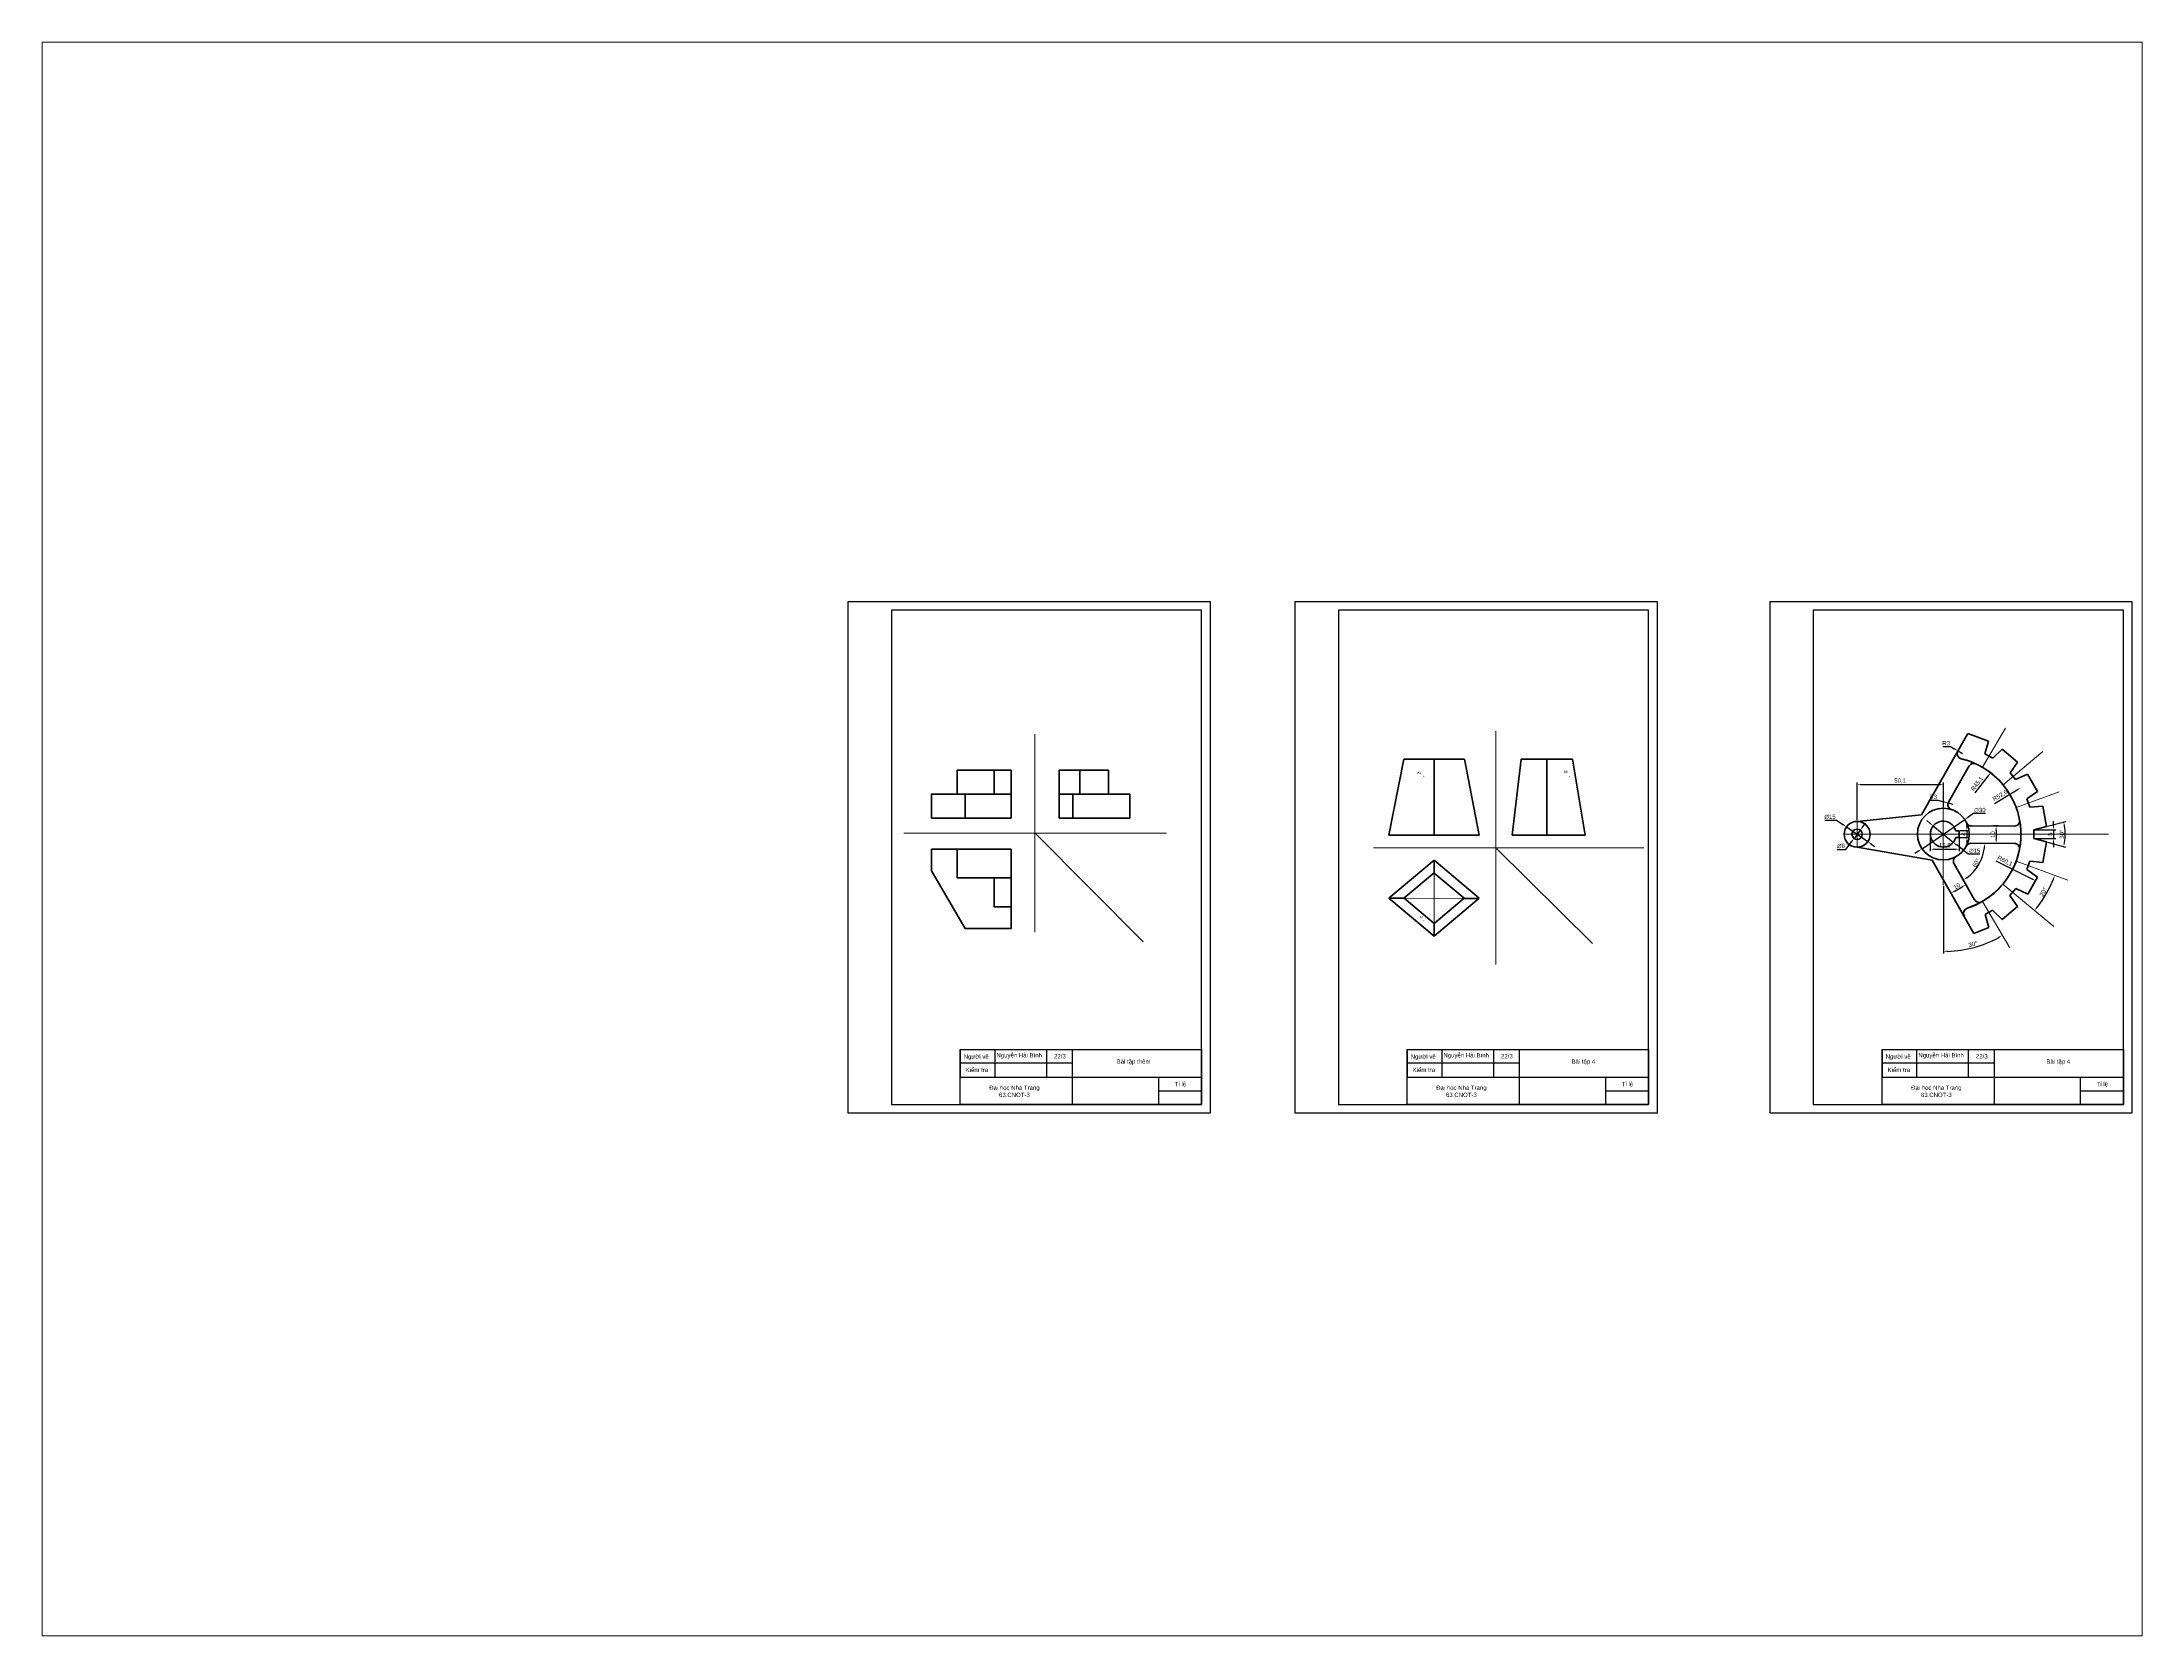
# Paper-space layout 'Layout2' of a CAD drawing. Header units: millimetres. Extents: x 26 to 231, y 20 to 176.
# The model-space entities are those that its viewports show. They can reach past a viewport. Long polylines and large blocks are cut down to what shows.
import ezdxf

# ---------------------------------------------------------------- set-up
doc = ezdxf.new("R2010")
doc.units = ezdxf.units.MM
doc.linetypes.add('ACAD_ISO02W100', pattern=[15, 12, -3])
doc.linetypes.add('ACAD_ISO04W100', pattern=[30, 24, -3, 0, -3])
for name, color, linetype, lineweight in [('liendam', 10, 'Continuous', 50), ('net dut', 50, 'ACAD_ISO02W100', 20), ('net manh', 193, 'Continuous', 20), ('truc', 130, 'ACAD_ISO04W100', 20)]:
    doc.layers.add(name, color=color, linetype=linetype, lineweight=lineweight)
doc.styles.add('chu1', font='arial.ttf')
doc.styles.get("Standard").update_dxf_attribs({"font": 'arial.ttf'})
doc.dimstyles.new('ISO-25', dxfattribs={"dimtxt": 2.5, "dimasz": 2.5, "dimexe": 1.25, "dimexo": 0.625, "dimtad": 1, "dimtoh": 1, "dimdec": 1, "dimtxsty": 'Standard', "dimcen": 2.5, "dimclrd": 256, "dimclre": 256, "dimclrt": 256, "dimadec": 0, "dimazin": 0, "dimtfac": 1, "dimtdec": 1, "dimtmove": 0, "dimatfit": 3, "dimfxl": 1, "dimarcsym": 0})

# ---------------------------------------------------------------- blocks, each defined once
blk = doc.blocks.new('*D5')
at = {"lineweight": -2, "transparency": 16777216}
for p, q in [((1387.4, 181.7), (1392, 181.7)), ((1392, 181.7), (1395.6, 180.7)), ((1400.9, 179.1), (1398, 180))]:
    blk.add_line(p, q, dxfattribs=at)
at = {"transparency": 16777216}
blk.add_solid([(1395.7, 181.1), (1395.5, 180.3), (1398, 180)], dxfattribs=at)
at = {"layer": 'Defpoints', "color": 0, "transparency": 16777216}
for p in [(1398, 180), (1400.9, 179.1)]:
    blk.add_point(p, dxfattribs=at)
at = {"transparency": 16777216, "insert": (1389.4, 183.6), "char_height": 2.5, "attachment_point": 5}
blk.add_mtext('R3', dxfattribs=at)
blk = doc.blocks.new('*D6')
at = {"lineweight": -2, "transparency": 16777216}
for p, q in [((1347, 164.3), (1343.4, 159.5)), ((1348.5, 166.3), (1350, 168.3)), ((1333.6, 153.1), (1338.6, 153.1)), ((1338.6, 153.1), (1341.9, 157.5))]:
    blk.add_line(p, q, dxfattribs=at)
at = {"transparency": 16777216}
for points in [[(1341.5, 157.7), (1342.2, 157.2), (1343.4, 159.5)], [(1348.2, 166.5), (1348.8, 166), (1347, 164.3)]]:
    blk.add_solid(points, dxfattribs=at)
at = {"layer": 'Defpoints', "color": 0, "transparency": 16777216}
for p in [(1343.4, 159.5), (1347, 164.3)]:
    blk.add_point(p, dxfattribs=at)
at = {"transparency": 16777216, "insert": (1335.8, 155.1), "char_height": 2.5, "attachment_point": 5}
blk.add_mtext('∅6', dxfattribs=at)
blk = doc.blocks.new('*D7')
at = {"lineweight": -2, "transparency": 16777216}
for p, q in [((1326.4, 170), (1333.3, 170)), ((1333.3, 170), (1336.9, 167.5)), ((1351.4, 157.6), (1339, 166.1)), ((1353.4, 156.2), (1355.5, 154.8))]:
    blk.add_line(p, q, dxfattribs=at)
at = {"transparency": 16777216}
for points in [[(1337.2, 167.9), (1336.7, 167.2), (1339, 166.1)], [(1353.7, 156.6), (1353.2, 155.9), (1351.4, 157.6)]]:
    blk.add_solid(points, dxfattribs=at)
at = {"layer": 'Defpoints', "color": 0, "transparency": 16777216}
for p in [(1339, 166.1), (1351.4, 157.6)]:
    blk.add_point(p, dxfattribs=at)
at = {"transparency": 16777216, "insert": (1329.5, 172), "char_height": 2.5, "attachment_point": 5}
blk.add_mtext('∅15', dxfattribs=at)
blk = doc.blocks.new('*D8')
at = {"lineweight": -2, "transparency": 16777216}
for p, q in [((1394.9, 212.8), (1399.5, 212.8)), ((1399.5, 212.8), (1401.6, 211.5)), ((1406.3, 208.6), (1403.8, 210.2))]:
    blk.add_line(p, q, dxfattribs=at)
at = {"transparency": 16777216}
blk.add_solid([(1401.9, 211.9), (1401.4, 211.2), (1403.8, 210.2)], dxfattribs=at)
at = {"layer": 'Defpoints', "color": 0, "transparency": 16777216}
for p in [(1403.8, 210.2), (1406.3, 208.6)]:
    blk.add_point(p, dxfattribs=at)
at = {"transparency": 16777216, "insert": (1396.9, 214.7), "char_height": 2.5, "attachment_point": 5}
blk.add_mtext('R3', dxfattribs=at)
blk = doc.blocks.new('*D15')
at = {"lineweight": -2, "transparency": 16777216}
for p, q in [((1387.5, 168.3), (1385.6, 169.9)), ((1389.4, 166.7), (1401.1, 157.2)), ((1409.6, 150.3), (1403, 155.7)), ((1416.5, 150.3), (1409.6, 150.3))]:
    blk.add_line(p, q, dxfattribs=at)
at = {"transparency": 16777216}
for points in [[(1387.8, 168.6), (1387.2, 168), (1389.4, 166.7)], [(1403.3, 156), (1402.7, 155.3), (1401.1, 157.2)]]:
    blk.add_solid(points, dxfattribs=at)
at = {"layer": 'Defpoints', "color": 0, "transparency": 16777216}
for p in [(1389.4, 166.7), (1401.1, 157.2)]:
    blk.add_point(p, dxfattribs=at)
at = {"transparency": 16777216, "insert": (1413.4, 152.3), "char_height": 2.5, "attachment_point": 5}
blk.add_mtext('∅15', dxfattribs=at)
blk = doc.blocks.new('*D16')
at = {"lineweight": -2, "transparency": 16777216}
for p, q in [((1412.7, 173.9), (1409.7, 171.9)), ((1419.7, 173.9), (1412.7, 173.9)), ((1382.9, 153.5), (1407.7, 170.5)), ((1380.8, 152.1), (1378.7, 150.7))]:
    blk.add_line(p, q, dxfattribs=at)
at = {"transparency": 16777216}
for points in [[(1409.5, 172.2), (1410, 171.5), (1407.7, 170.5)], [(1380.6, 152.4), (1381, 151.8), (1382.9, 153.5)]]:
    blk.add_solid(points, dxfattribs=at)
at = {"layer": 'Defpoints', "color": 0, "transparency": 16777216}
for p in [(1407.7, 170.5), (1382.9, 153.5)]:
    blk.add_point(p, dxfattribs=at)
at = {"transparency": 16777216, "insert": (1416.5, 175.9), "char_height": 2.5, "attachment_point": 5}
blk.add_mtext('∅30', dxfattribs=at)
blk = doc.blocks.new('*D17')
at = {"lineweight": -2, "transparency": 16777216}
for p, q in [((1405.1, 164), (1410.2, 164)), ((1405.1, 160), (1410.2, 160)), ((1408.9, 166.5), (1408.9, 169)), ((1408.9, 164), (1408.9, 160)), ((1408.9, 157.5), (1408.9, 155))]:
    blk.add_line(p, q, dxfattribs=at)
at = {"transparency": 16777216}
for points in [[(1408.5, 166.5), (1409.3, 166.5), (1408.9, 164)], [(1408.5, 157.5), (1409.3, 157.5), (1408.9, 160)]]:
    blk.add_solid(points, dxfattribs=at)
at = {"layer": 'Defpoints', "color": 0, "transparency": 16777216}
for p in [(1404.5, 164), (1404.5, 160), (1408.9, 160)]:
    blk.add_point(p, dxfattribs=at)
at = {"transparency": 16777216, "insert": (1407, 162), "char_height": 2.5, "attachment_point": 5, "rotation": 90}
blk.add_mtext('4', dxfattribs=at)
blk = doc.blocks.new('*D18')
at = {"lineweight": -2, "transparency": 16777216}
for p, q in [((1387.7, 161.4), (1387.7, 152)), ((1404.5, 161.3), (1404.5, 152)), ((1390.2, 153.2), (1402, 153.2))]:
    blk.add_line(p, q, dxfattribs=at)
at = {"transparency": 16777216}
for points in [[(1390.2, 153.6), (1390.2, 152.8), (1387.7, 153.2)], [(1402, 153.6), (1402, 152.8), (1404.5, 153.2)]]:
    blk.add_solid(points, dxfattribs=at)
at = {"layer": 'Defpoints', "color": 0, "transparency": 16777216}
for p in [(1387.7, 162), (1404.5, 161.9), (1404.5, 153.2)]:
    blk.add_point(p, dxfattribs=at)
at = {"transparency": 16777216, "insert": (1396.1, 155.3), "char_height": 2.5, "attachment_point": 5}
blk.add_mtext('16,8', dxfattribs=at)
blk = doc.blocks.new('*D9')
at = {"lineweight": -2, "transparency": 16777216}
for p, q in [((1345.2, 170), (1345.2, 191.9)), ((1347.7, 190.7), (1392.8, 190.7)), ((1395.3, 177.6), (1395.3, 191.9))]:
    blk.add_line(p, q, dxfattribs=at)
at = {"transparency": 16777216}
for points in [[(1347.7, 191.1), (1347.7, 190.3), (1345.2, 190.7)], [(1392.8, 191.1), (1392.8, 190.3), (1395.3, 190.7)]]:
    blk.add_solid(points, dxfattribs=at)
at = {"layer": 'Defpoints', "color": 0, "transparency": 16777216}
for p in [(1395.3, 190.7), (1395.3, 177), (1345.2, 169.4)]:
    blk.add_point(p, dxfattribs=at)
at = {"transparency": 16777216, "insert": (1370.2, 192.8), "char_height": 2.5, "attachment_point": 5}
blk.add_mtext('50,1', dxfattribs=at)
blk = doc.blocks.new('*D10')
at = {"lineweight": -2, "transparency": 16777216}
blk.add_line((1413.8, 186), (1421.2, 195.6), dxfattribs=at)
blk.add_arc((1395.3, 161.9), 45.1, 349.4936, 54.0203, dxfattribs=at)
at = {"transparency": 16777216}
blk.add_solid([(1420.9, 195.9), (1421.5, 195.3), (1422.7, 197.6)], dxfattribs=at)
at = {"layer": 'Defpoints', "color": 0, "transparency": 16777216}
for p in [(1422.7, 197.6), (1395.3, 161.9)]:
    blk.add_point(p, dxfattribs=at)
at = {"transparency": 16777216, "insert": (1415, 191.1), "char_height": 2.5, "attachment_point": 5, "rotation": 52.4309}
blk.add_mtext('R45,1', dxfattribs=at)
blk = doc.blocks.new('*D0')
at = {"lineweight": -2, "transparency": 16777216}
blk.add_line((1425, 179.8), (1438.2, 187.7), dxfattribs=at)
at = {"transparency": 16777216}
blk.add_solid([(1438, 188.1), (1438.4, 187.4), (1440.3, 189)], dxfattribs=at)
at = {"layer": 'Defpoints', "color": 0, "transparency": 16777216}
for p in [(1440.3, 189), (1395.3, 162)]:
    blk.add_point(p, dxfattribs=at)
at = {"transparency": 16777216, "insert": (1428.3, 184.3), "char_height": 2.5, "attachment_point": 5, "rotation": 30.937}
blk.add_mtext('R52,6', dxfattribs=at)
blk = doc.blocks.new('*D1')
at = {"lineweight": -2, "transparency": 16777216}
blk.add_line((1425.8, 146.5), (1446.7, 136), dxfattribs=at)
at = {"transparency": 16777216}
blk.add_solid([(1446.9, 136.4), (1446.5, 135.6), (1448.9, 134.9)], dxfattribs=at)
at = {"layer": 'Defpoints', "color": 0, "transparency": 16777216}
for p in [(1395.3, 161.9), (1448.9, 134.9)]:
    blk.add_point(p, dxfattribs=at)
at = {"transparency": 16777216, "insert": (1431, 146.3), "char_height": 2.5, "attachment_point": 5, "rotation": 333.3198}
blk.add_mtext('R60,1', dxfattribs=at)
blk = doc.blocks.new('*D11')
at = {"lineweight": -2, "transparency": 16777216}
for p, q in [((1448.4, 164.5), (1460.5, 164.5)), ((1448.4, 159.5), (1460.5, 159.5)), ((1459.2, 167), (1459.2, 169.5)), ((1459.2, 164.5), (1459.2, 159.5)), ((1459.2, 157), (1459.2, 154.5))]:
    blk.add_line(p, q, dxfattribs=at)
at = {"transparency": 16777216}
for points in [[(1458.8, 167), (1459.6, 167), (1459.2, 164.5)], [(1458.8, 157), (1459.6, 157), (1459.2, 159.5)]]:
    blk.add_solid(points, dxfattribs=at)
at = {"layer": 'Defpoints', "color": 0, "transparency": 16777216}
for p in [(1447.8, 164.5), (1447.8, 159.5), (1459.2, 159.5)]:
    blk.add_point(p, dxfattribs=at)
at = {"transparency": 16777216, "insert": (1457.3, 162), "char_height": 2.5, "attachment_point": 5, "rotation": 90}
blk.add_mtext('5', dxfattribs=at)
blk = doc.blocks.new('*D12')
at = {"lineweight": -2, "transparency": 16777216}
for p, q in [((1455.8, 166.6), (1466.3, 169.4)), ((1455.8, 157.3), (1466.2, 154.4))]:
    blk.add_line(p, q, dxfattribs=at)
blk.add_arc((1438.5, 162), 27.5, 349.8429, 9.6656, dxfattribs=at)
at = {"transparency": 16777216}
for points in [[(1465.2, 166.5), (1466, 166.7), (1465.1, 169.1)], [(1466, 157.1), (1465.2, 157.2), (1465, 154.7)]]:
    blk.add_solid(points, dxfattribs=at)
at = {"layer": 'Defpoints', "color": 0, "transparency": 16777216}
for p in [(1447.8, 164.5), (1447.8, 159.5), (1455.2, 166.4), (1465.9, 159.5), (1455.2, 157.4)]:
    blk.add_point(p, dxfattribs=at)
at = {"transparency": 16777216, "insert": (1464.1, 161.9), "char_height": 2.5, "attachment_point": 5, "rotation": 89.7542}
blk.add_mtext('30°', dxfattribs=at)
blk = doc.blocks.new('*D13')
at = {"lineweight": -2, "transparency": 16777216}
blk.add_line((1395.3, 132), (1395.3, 92.7), dxfattribs=at)
blk.add_arc((1395.3, 161.8), 67.9, 272.1106, 298.2236, dxfattribs=at)
at = {"transparency": 16777216}
for points in [[(1427.1, 102.4), (1427.6, 101.7), (1429.5, 103.3)], [(1397.8, 93.6), (1397.7, 94.4), (1395.3, 94)]]:
    blk.add_solid(points, dxfattribs=at)
at = {"layer": 'Defpoints', "color": 0, "transparency": 16777216}
for p in [(1395.3, 191.1), (1395.3, 132.6), (1418, 123), (1407.2, 95), (1433.8, 95.9)]:
    blk.add_point(p, dxfattribs=at)
at = {"transparency": 16777216, "insert": (1412.5, 98.2), "char_height": 2.5, "attachment_point": 5, "rotation": 15.1671}
blk.add_mtext('30°', dxfattribs=at)
blk = doc.blocks.new('*D14')
at = {"lineweight": -2, "transparency": 16777216}
blk.add_arc((1395.1, 162), 69.2, 322.2871, 337.7178, dxfattribs=at)
at = {"transparency": 16777216}
for points in [[(1458.7, 135.9), (1459.4, 135.6), (1460, 138.1)], [(1450.1, 119.4), (1449.4, 119.9), (1448.2, 117.7)]]:
    blk.add_solid(points, dxfattribs=at)
at = {"layer": 'Defpoints', "color": 0, "transparency": 16777216}
for p in [(1437.6, 146.3), (1467.5, 135.3), (1429.9, 133), (1452.9, 124.1), (1459.5, 108.4)]:
    blk.add_point(p, dxfattribs=at)
at = {"transparency": 16777216, "insert": (1453.3, 128.4), "char_height": 2.5, "attachment_point": 5, "rotation": 60.0025}
blk.add_mtext('20°', dxfattribs=at)
blk = doc.blocks.new('*D3')
at = {"lineweight": -2, "transparency": 16777216}
for p, q in [((1399.5, 128.2), (1400.3, 126.6)), ((1401.9, 128.9), (1406.2, 131.4)), ((1408.1, 133.1), (1409, 131.6))]:
    blk.add_line(p, q, dxfattribs=at)
at = {"transparency": 16777216}
for points in [[(1401.7, 129.3), (1402.1, 128.6), (1399.7, 127.7)], [(1406, 131.8), (1406.4, 131.1), (1408.4, 132.7)]]:
    blk.add_solid(points, dxfattribs=at)
at = {"layer": 'Defpoints', "color": 0, "transparency": 16777216}
for p in [(1399.1, 128.7), (1407.8, 133.7), (1408.4, 132.7)]:
    blk.add_point(p, dxfattribs=at)
at = {"transparency": 16777216, "insert": (1403.1, 131.8), "char_height": 2.5, "attachment_point": 5, "rotation": 29.7031}
blk.add_mtext('10', dxfattribs=at)
blk = doc.blocks.new('*D4')
at = {"lineweight": -2, "transparency": 16777216}
for p, q in [((1427.2, 166.7), (1424.6, 166.7)), ((1425.9, 164.2), (1425.9, 159.1)), ((1427.2, 156.6), (1424.6, 156.6))]:
    blk.add_line(p, q, dxfattribs=at)
at = {"transparency": 16777216}
for points in [[(1425.5, 164.2), (1426.3, 164.2), (1425.9, 166.7)], [(1425.5, 159.1), (1426.3, 159.1), (1425.9, 156.6)]]:
    blk.add_solid(points, dxfattribs=at)
at = {"layer": 'Defpoints', "color": 0, "transparency": 16777216}
for p in [(1427.8, 166.7), (1425.9, 156.6), (1427.8, 156.6)]:
    blk.add_point(p, dxfattribs=at)
at = {"transparency": 16777216, "insert": (1424, 161.7), "char_height": 2.5, "attachment_point": 5, "rotation": 89.9819}
blk.add_mtext('10', dxfattribs=at)
blk = doc.blocks.new('*D2')
at = {"lineweight": -2, "transparency": 16777216}
blk.add_arc((1394.7, 156.6), 24.5, 305.5527, 354.1323, dxfattribs=at)
at = {"transparency": 16777216}
for points in [[(1418.7, 154.2), (1419.5, 154.1), (1419.2, 156.6)], [(1409.2, 136.4), (1408.7, 137.1), (1406.9, 135.4)]]:
    blk.add_solid(points, dxfattribs=at)
at = {"layer": 'Defpoints', "color": 0, "transparency": 16777216}
for p in [(1411.2, 156.6), (1436.5, 156.6), (1401.5, 144.8), (1413.4, 140.8), (1413.4, 123.8)]:
    blk.add_point(p, dxfattribs=at)
at = {"transparency": 16777216, "insert": (1414.3, 145.3), "char_height": 2.5, "attachment_point": 5, "rotation": 59.8425}
blk.add_mtext('60°', dxfattribs=at)

msp = doc.modelspace()

# ---------------------------------------------------------------- linework, layer by layer
for p, q in [((824.55, 37), (824.55, 21)), ((844.55, 37), (844.55, 21)), ((874.55, 37), (874.55, 21)), ((889.55, 37), (889.55, 5)), ((1084.05, 37), (1084.05, 21)), ((1104.05, 37), (1104.05, 21)), ((1134.05, 37), (1134.05, 21)), ((1149.05, 37), (1149.05, 5)), ((1359.76, 37), (1359.76, 21)), ((1379.76, 37), (1379.76, 21)), ((1409.76, 37), (1409.76, 21)), ((1424.76, 37), (1424.76, 5)), ((889.55, 29), (824.55, 29)), ((1149.05, 29), (1084.05, 29)), ((1424.76, 29), (1359.76, 29)), ((824.55, 21), (964.55, 21)), ((939.55, 21), (939.55, 5)), ((939.55, 13), (964.55, 13)), ((1084.05, 21), (1224.05, 21)), ((1199.05, 21), (1199.05, 5)), ((1199.05, 13), (1224.05, 13)), ((1359.76, 21), (1499.76, 21)), ((1474.76, 21), (1474.76, 5)), ((1474.76, 13), (1499.76, 13))]:
    msp.add_line(p, q)
for points in [[(759.55, 0), (759.55, 297), (969.55, 297), (969.55, 0), (759.55, 0)], [(1019.05, 0), (1019.05, 297), (1229.05, 297), (1229.05, 0), (1019.05, 0)], [(1294.76, 0), (1294.76, 297), (1504.76, 297), (1504.76, 0), (1294.76, 0)], [(784.55, 5), (964.55, 5), (964.55, 292), (784.55, 292)], [(1044.05, 5), (1224.05, 5), (1224.05, 292), (1044.05, 292)], [(1319.76, 5), (1499.76, 5), (1499.76, 292), (1319.76, 292)], [(964.55, 5), (824.55, 5), (824.55, 37), (964.55, 37)], [(1224.05, 5), (1084.05, 5), (1084.05, 37), (1224.05, 37)], [(1499.76, 5), (1359.76, 5), (1359.76, 37), (1499.76, 37)]]:
    msp.add_lwpolyline(points, close=True)
at = {"layer": 'liendam'}
for p, q in [((1382.56, 173.24), (1409.44, 220.28)), ((1409.44, 220.28), (1421.5, 215.91)), ((1419.44, 208.66), (1421.5, 215.91)), ((1419.44, 208.66), (1423.92, 206.05)), ((1423.92, 206.05), (1429.36, 211.33)), ((1429.36, 211.33), (1438.38, 203.69)), ((822.76, 199.09), (854.03, 199.09)), ((822.76, 199.09), (822.76, 185.19)), ((844.18, 199.09), (844.18, 185.19)), ((854.03, 199.09), (854.03, 171.3)), ((882.03, 199.09), (882.03, 171.3)), ((882.03, 199.09), (910.52, 199.09)), ((893.88, 185.19), (893.88, 199.09)), ((910.52, 199.09), (910.52, 185.19)), ((1082.05, 205.46), (1073.43, 161.42)), ((1082.05, 205.46), (1073.43, 161.42)), ((1082.05, 205.46), (1117.19, 205.46)), ((1082.05, 205.46), (1117.19, 205.46)), ((1099.62, 161.42), (1099.62, 205.37)), ((1117.19, 205.46), (1125.81, 161.42)), ((1117.19, 205.46), (1125.81, 161.42)), ((1150.24, 205.46), (1145.03, 161.42)), ((1150.24, 205.46), (1179.88, 205.46)), ((1165.08, 161.42), (1165.08, 205.46)), ((1179.88, 205.46), (1187.31, 161.42)), ((1398.29, 180.59), (1410.26, 201.55)), ((1433.97, 197.55), (1438.38, 203.69)), ((1433.97, 197.55), (1437.17, 193.71)), ((1437.17, 193.71), (1444.11, 196.84)), ((1444.11, 196.84), (1449.93, 186.77)), ((854.03, 185.19), (807.74, 185.19)), ((807.91, 171.3), (807.91, 185.19)), ((827.43, 185.19), (827.43, 171.3)), ((910.52, 185.19), (882.03, 185.19)), ((889.81, 171.3), (889.81, 185.19)), ((910.52, 185.19), (922.97, 185.19)), ((922.97, 185.19), (922.97, 171.3)), ((1443.76, 182.38), (1449.93, 186.77)), ((807.91, 171.3), (854.03, 171.3)), ((807.91, 171.3), (854.03, 171.3)), ((882.03, 171.3), (922.97, 171.3)), ((1345.19, 169.38), (1382.56, 173.24)), ((1443.76, 182.38), (1445.5, 177.57)), ((1445.5, 177.57), (1453.05, 178.25)), ((1453.05, 178.25), (1455.16, 166.44)), ((1073.43, 161.42), (1125.81, 161.42)), ((1073.43, 161.42), (1125.81, 161.42)), ((1145.03, 161.42), (1187.31, 161.42)), ((1387.74, 161.99), (1387.74, 161.93)), ((1402.48, 159.95), (1404.51, 159.95)), ((1402.5, 163.96), (1404.5, 163.96)), ((1404.5, 163.96), (1404.51, 159.95)), ((1411.53, 166.7), (1436.57, 166.65)), ((1447.76, 164.47), (1455.16, 166.44)), ((1447.76, 164.47), (1447.76, 159.47)), ((1447.76, 159.47), (1455.17, 157.43)), ((807.91, 153.3), (854.03, 153.3)), ((807.91, 153.3), (807.91, 140.63)), ((822.76, 153.3), (822.76, 136.54)), ((854.03, 153.3), (854.03, 107.3)), ((1099.62, 146.78), (1073.43, 124.76)), ((1099.62, 146.78), (1125.81, 124.76)), ((1099.62, 146.78), (1099.62, 139.43)), ((1345.19, 154.36), (1388.82, 146.83)), ((1388.82, 146.83), (1413.02, 104.4)), ((1411.23, 156.64), (1436.49, 156.63)), ((1455.17, 157.43), (1453.09, 145.6)), ((807.91, 140.63), (827.43, 107.3)), ((822.76, 136.54), (854.03, 136.54)), ((844.18, 136.54), (844.18, 119.81)), ((1099.62, 139.43), (1082.14, 124.77)), ((1099.65, 139.38), (1117.06, 124.74)), ((1401.48, 144.79), (1413.44, 123.83)), ((1445.41, 146.25), (1443.65, 141.48)), ((1443.65, 141.48), (1449.95, 137.02)), ((1449.95, 137.02), (1444.27, 127.14)), ((1445.41, 146.25), (1453.09, 145.6)), ((1082.16, 124.77), (1073.43, 124.76)), ((1073.43, 124.76), (1099.62, 102.74)), ((1082.16, 124.77), (1099.62, 110.09)), ((1099.62, 102.74), (1125.81, 124.76)), ((1099.62, 110.08), (1117.06, 124.74)), ((1117.02, 124.71), (1125.81, 124.71)), ((1437.25, 130.37), (1433.88, 126.33)), ((1433.88, 126.33), (1438.37, 120.04)), ((1437.25, 130.37), (1444.27, 127.14)), ((844.18, 119.81), (854.03, 119.81)), ((1099.62, 102.74), (1099.62, 110.09)), ((1423.82, 117.86), (1419.56, 115.38)), ((1419.56, 115.38), (1421.59, 107.87)), ((1423.82, 117.86), (1429.34, 112.4)), ((1438.37, 120.04), (1429.34, 112.4)), ((854.03, 107.3), (827.43, 107.3)), ((1421.59, 107.87), (1413, 104.39))]:
    msp.add_line(p, q, dxfattribs=at)
at = {"layer": 'liendam', "const_width": 0.239}
for points in [[(1093.54, 195.57, 1), (1093.78, 195.57, 1)], [(1178.17, 195.57, 1), (1178.41, 195.57, 1)], [(1093.54, 111.65, 1), (1093.78, 111.65, 1)]]:
    msp.add_lwpolyline(points, format="xyb", close=True, dxfattribs=at)
at = {"layer": 'liendam'}
for centre, radius in [((1395.25, 161.99), 15.02), ((1345.19, 161.87), 7.51), ((1345.19, 161.87), 3)]:
    msp.add_circle(centre, radius, dxfattribs=at)
for centre, radius, start, end in [((1406.32, 208.63), 2.99, 136.3708, 256.68801), ((1395.25, 161.87), 45.06, 65.23025, 76.68801), ((1395.25, 161.87), 45.06, 287.87624, 76.68801), ((1412.87, 200.06), 3, 65.23025, 150.26073), ((1400.9, 179.1), 3, 150.26073, 251.73234), ((1395.25, 161.99), 7.51, 15.20124, 344.26863), ((1411.54, 169.71), 3, 205.36343, 269.87515), ((1436.58, 169.65), 3, 269.87515, 10.66626), ((1404.09, 146.28), 3, 119.36554, 209.70311), ((1411.22, 153.64), 3, 89.98189, 152.3963), ((1395.25, 161.87), 45.06, 287.87624, 348.69882), ((1436.49, 153.63), 3, 348.69882, 89.98189), ((1416.05, 125.32), 3, 209.70311, 299.63803), ((1410.01, 116.13), 3, 107.87624, 214.45935)]:
    msp.add_arc(centre, radius, start, end, dxfattribs=at)
at = {"layer": 'net dut'}
for p, q in [((1135.45, 161.42), (1135.45, 161.42)), ((1099.62, 146.78), (1099.62, 102.74)), ((1082.16, 124.77), (1117.06, 124.71))]:
    msp.add_line(p, q, dxfattribs=at)
at = {"layer": 'net manh'}
for p, q in [((867.82, 219.92), (867.82, 105.09)), ((1135.45, 221.68), (1135.45, 86.3)), ((944.37, 162.5), (791.71, 162.5)), ((868.04, 162.5), (930.79, 99.45)), ((1064.43, 154.05), (1221.35, 154.05)), ((1135.45, 153.99), (1191.53, 98.57))]:
    msp.add_line(p, q, dxfattribs=at)
at = {"layer": 'truc'}
for p, q in [((1418.03, 200.75), (1431.41, 223.54)), ((1429.92, 190.66), (1453.11, 209.89)), ((1437.54, 177.42), (1462.56, 186.6)), ((1337.68, 161.86), (1491.05, 162.01)), ((1437.55, 146.34), (1467.52, 135.31)), ((1417.99, 122.97), (1433.81, 95.94)), ((1429.86, 133.01), (1459.48, 108.35))]:
    msp.add_line(p, q, dxfattribs=at)
at = {"layer": 'truc', "ltscale": 0.7}
for p, q in [((1395.25, 191.11), (1395.25, 132.63)), ((1345.19, 169.38), (1345.19, 154.36))]:
    msp.add_line(p, q, dxfattribs=at)

# ---------------------------------------------------------------- texts
at = {"char_height": 2.5, "attachment_point": 1, "style": 'chu1'}
for s, width, heights, insert in [('\\pxi-1,l1,qd,t0;{\\fArial|b0|i0|c163|p34;Người vẽ}', 15.3728, [4.3], (826.57, 34.16)), ('\\pxqd,t0;{\\fArial|b0|i0|c163|p34;Kiểm tra }', 15.3728, [4.3], (827.71, 26.39)), ('\\pxi-1,l1,qd,t0;{\\fArial|b0|i0|c163|p34;Nguyễn Hải Bình}', 28.748, [4.3], (845.56, 34.88)), ('22/3', 7.0878, [0], (879, 34.36)), ('{\\fArial|b0|i0|c163|p34;\\C0;Bài tập thêm}', 22.8509, [0], (915.36, 31.26)), ('\\pxi-1,l1,qd,t0;{\\fArial|b0|i0|c163|p34;Người vẽ}', 15.3728, [4.3], (1086.06, 34.16)), ('\\pxqd,t0;{\\fArial|b0|i0|c163|p34;Kiểm tra }', 15.3728, [4.3], (1087.21, 26.39)), ('\\pxi-1,l1,qd,t0;{\\fArial|b0|i0|c163|p34;Nguyễn Hải Bình}', 28.748, [4.3], (1105.05, 34.88)), ('22/3', 7.0878, [0], (1138.49, 34.36)), ('\\pxqc;{\\fArial|b0|i0|c163|p34;\\C0;Bài tập \\fArial|b0|i0|c0|p34;4}', 22.8509, [0], (1174.86, 31.26)), ('\\pxi-1,l1,qd,t0;{\\fArial|b0|i0|c163|p34;Người vẽ}', 15.3728, [4.3], (1361.77, 34.16)), ('\\pxqd,t0;{\\fArial|b0|i0|c163|p34;Kiểm tra }', 15.3728, [4.3], (1362.92, 26.39)), ('\\pxi-1,l1,qd,t0;{\\fArial|b0|i0|c163|p34;Nguyễn Hải Bình}', 28.748, [4.3], (1380.76, 34.88)), ('22/3', 7.0878, [0], (1414.2, 34.36)), ('\\pxqc;{\\fArial|b0|i0|c163|p34;\\C0;Bài tập \\fArial|b0|i0|c0|p34;4}', 22.8509, [0], (1450.56, 31.26)), ('\\pxqc;{\\fArial|b0|i0|c163|p34;Đại học Nha Trang\\P63.CNOT-3}', 49.865, [0], (831.05, 16.09)), ('\\pxqc;{\\fArial|b0|i0|c163|p34;\\C0;Tỉ lệ}', 10.602, [0], (947.08, 18.15)), ('\\pxqc;{\\fArial|b0|i0|c163|p34;Đại học Nha Trang\\P63.CNOT-3}', 49.865, [0], (1090.54, 16.09)), ('\\pxqc;{\\fArial|b0|i0|c163|p34;\\C0;Tỉ lệ}', 10.602, [0], (1206.57, 18.15)), ('\\pxqc;{\\fArial|b0|i0|c163|p34;Đại học Nha Trang\\P63.CNOT-3}', 49.865, [0], (1366.25, 16.09)), ('\\pxqc;{\\fArial|b0|i0|c163|p34;\\C0;Tỉ lệ}', 10.602, [0], (1482.28, 18.15))]:
    msp.add_mtext_dynamic_manual_height_columns(s, width=width, gutter_width=12.5, heights=heights, dxfattribs=dict(at, insert=insert))
at = {"layer": 'liendam', "attachment_point": 1, "style": 'chu1'}
for s, width, insert, char_height in [('{\\fArial|b1|i0|c0|p34;A1}', 3.7773, (1089.88, 198.26), 1.1968), ('{\\fArial|b1|i0|c0|p34;A3}', 3.3925, (1174.9, 198.81), 1.1968), ('A2 ', 2.3944, (1091.27, 114.24), 1.197)]:
    msp.add_mtext_dynamic_manual_height_columns(s, width=width, gutter_width=5.98, heights=[0], dxfattribs=dict(at, insert=insert, char_height=char_height))

# ---------------------------------------------------------------- dimensions: what is measured, and where the dimension line sits
dim = msp.add_radius_dim(center=(1406.32, 208.63), mpoint=(1403.77, 210.2), dimstyle='ISO-25')
dim.commit()
dim.dimension.update_dxf_attribs({"geometry": '*D8', "text_midpoint": (1396.87, 214.72)})
for center, mpoint, picture, middle in [((1395.25, 161.87), (1422.73, 197.58), '*D10', (1416.73, 189.79)), ((1400.9, 179.1), (1398.02, 179.96), '*D5', (1389.37, 181.74)), ((1395.25, 161.99), (1440.34, 189.01), '*D0', (1429.38, 182.44)), ((1395.25, 161.87), (1448.93, 134.89), '*D1', (1430.09, 144.36))]:
    dim = msp.add_radius_dim(center=center, mpoint=mpoint, dimstyle='ISO-25')
    dim.commit()
    dim.dimension.update_dxf_attribs({"geometry": picture, "text_midpoint": middle, "dimtype": 164})
for base, p1, p2, picture, middle in [((1395.25, 190.68), (1345.19, 169.38), (1395.25, 177.01), '*D9', (1370.22, 192.81)), ((1404.5, 153.22), (1387.74, 162.02), (1404.5, 161.93), '*D18', (1396.12, 155.35))]:
    dim = msp.add_linear_dim(base=base, p1=p1, p2=p2, dimstyle='ISO-25')
    dim.commit()
    dim.dimension.update_dxf_attribs({"geometry": picture, "text_midpoint": middle})
for base, line1, line2, picture, middle in [((1407.17, 95.01), ((1417.99, 122.97), (1433.81, 95.94)), ((1395.25, 191.11), (1395.25, 132.63)), '*D13', (1412.51, 98.16)), ((1465.9, 159.48), ((1447.76, 159.47), (1455.17, 157.43)), ((1447.76, 164.47), (1455.16, 166.44)), '*D12', (1464.12, 161.9)), ((1413.43, 140.83), ((1411.23, 156.64), (1436.49, 156.63)), ((1401.48, 144.79), (1413.44, 123.83)), '*D2', (1414.26, 145.29)), ((1452.89, 124.06), ((1437.55, 146.34), (1467.52, 135.31)), ((1429.86, 133.01), (1459.48, 108.35)), '*D14', (1453.31, 128.36))]:
    dim = msp.add_angular_dim_2l(base=base, line1=line1, line2=line2, dimstyle='ISO-25')
    dim.commit()
    dim.dimension.update_dxf_attribs({"geometry": picture, "text_midpoint": middle})
for p1, p2, picture, middle in [((1351.38, 157.62), (1338.99, 166.12), '*D7', (1329.53, 170.01)), ((1382.85, 153.51), (1407.65, 170.46), '*D16', (1416.51, 173.94)), ((1347, 164.27), (1343.38, 159.47), '*D6', (1335.82, 153.15)), ((1389.43, 166.73), (1401.07, 157.24), '*D15', (1413.37, 150.3))]:
    dim = msp.add_diameter_dim_2p(p1=p1, p2=p2, dimstyle='ISO-25')
    dim.commit()
    dim.dimension.update_dxf_attribs({"geometry": picture, "text_midpoint": middle, "dimtype": 163})
for base, p1, p2, picture, middle in [((1408.91, 159.95), (1404.5, 163.96), (1404.51, 159.95), '*D17', (1407.03, 161.96)), ((1459.2, 159.47), (1447.76, 164.47), (1447.76, 159.47), '*D11', (1457.31, 161.97))]:
    dim = msp.add_linear_dim(base=base, p1=p1, p2=p2, angle=90, dimstyle='ISO-25')
    dim.commit()
    dim.dimension.update_dxf_attribs({"geometry": picture, "text_midpoint": middle})
for p1, p2, distance, picture, middle in [((1427.84, 166.67), (1427.84, 156.64), -1.96, '*D4', (1423.98, 161.65)), ((1399.14, 128.73), (1407.82, 133.68), -1.18, '*D3', (1403.13, 131.83))]:
    dim = msp.add_aligned_dim(p1=p1, p2=p2, distance=distance, dimstyle='ISO-25')
    dim.commit()
    dim.dimension.update_dxf_attribs({"geometry": picture, "text_midpoint": middle})

psp = doc.layouts.new('Layout2')

# ---------------------------------------------------------------- viewports
at = {"layer": '0'}
psp.add_viewport(center=(128.5, 97.5), size=(205.6, 156), view_center_point=(901.03, 159.15), view_height=925.0042, dxfattribs=at)

doc.saveas('drawing.dxf')
